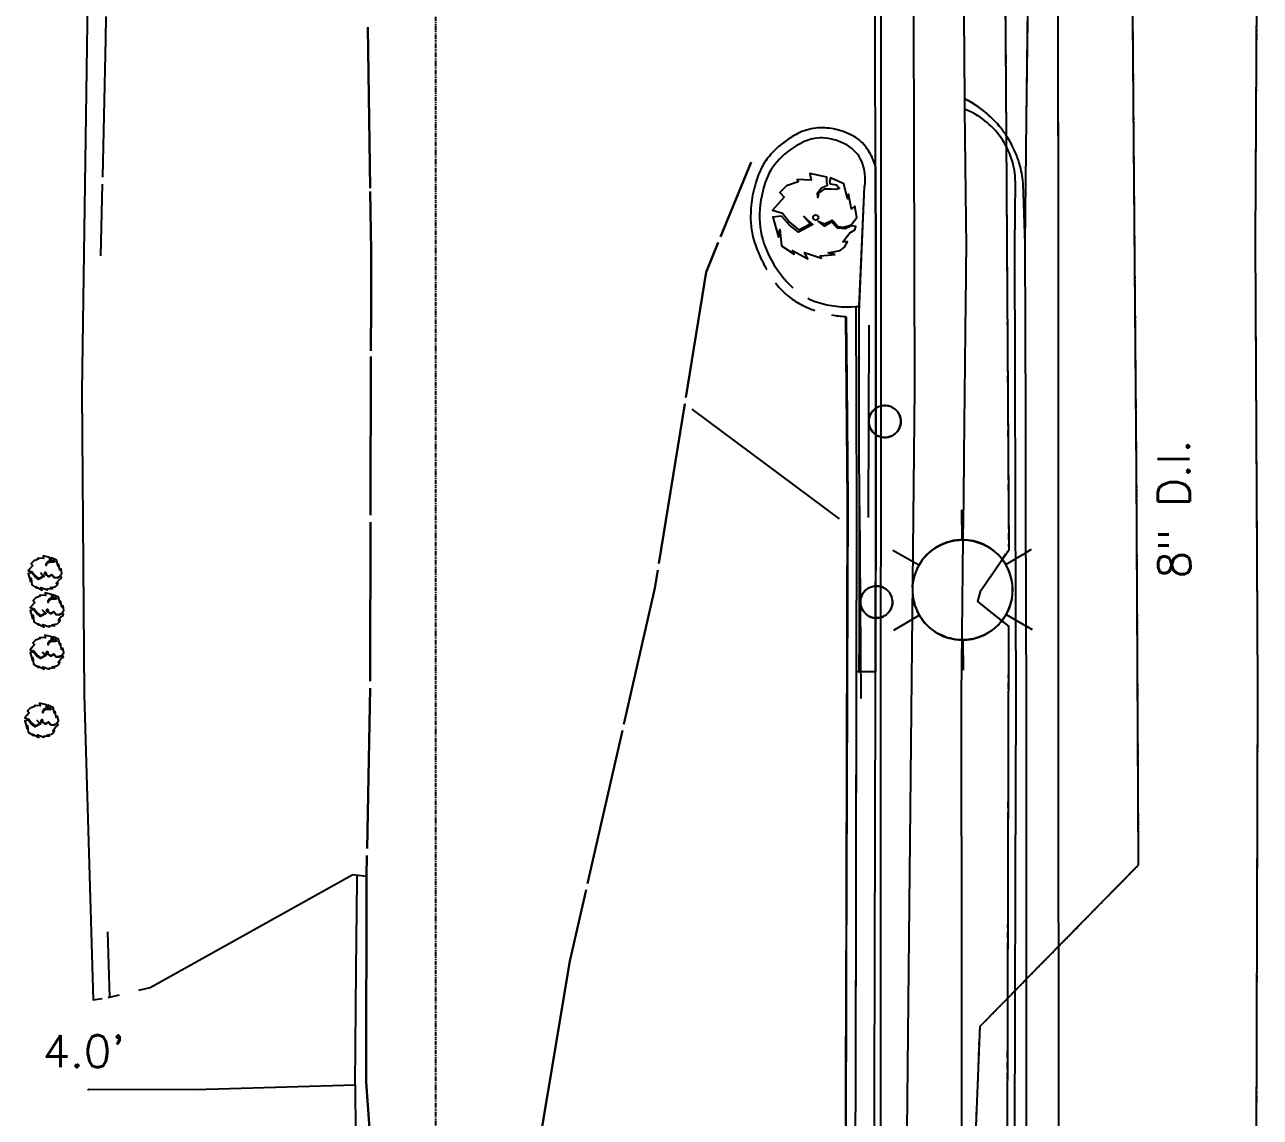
# Model space of a CAD drawing. Header units: inches. Extents: x -5728 to 15181, y 9834 to 15140.
# Drawn here: x 13289 to 14121, y 11335 to 12071 of the extents above; entities that cross this region are included whole.
import ezdxf

# ---------------------------------------------------------------- set-up
doc = ezdxf.new("R2010")
doc.units = ezdxf.units.IN
doc.header["$MEASUREMENT"] = 0
for name, pattern in [('IMPORT-CENTER2 _3_', [13.5, 9, -1.5, 1.5, -1.5]), ('IMPORT-EASEMENT', [6, 3, -0.6, 0.6, -0.6, 0.6, -0.6]), ('IMPORT-ELEC', [7.2, 4.2, -1.8, 0, -1.2]), ('IMPORT-WAM', [6.6, 4.2, -1.2, 0, -1.2])]:
    doc.linetypes.add(name, pattern=pattern)
for name, color, linetype, lineweight in [('1810 S Park Street_dwg', 147, 'Continuous', 9), ('G-ANNO-MASK', 147, 'Continuous', 9), ('V-ANNO-DIMS-TEXT0', 147, 'Continuous', 9), ('V-ESMT-SLOPING-E DOC 762236', 147, 'IMPORT-EASEMENT', 9), ('V-NODE-PLNT-BUSH-E', 147, 'Continuous', 9), ('V-NODE-POWR-LPO-E', 147, 'Continuous', 9), ('V-NODE-SITE-SIGN-E', 147, 'Continuous', 9), ('V-POWR-UNDR-E', 147, 'IMPORT-ELEC', 9), ('V-PROP-PRCL', 147, 'Continuous', 9), ('V-ROAD-ASPH-E', 147, 'Continuous', 9), ('V-ROAD-CONC-E', 147, 'Continuous', 9), ('V-ROAD-CURB-BACK-E', 147, 'Continuous', 9), ('V-ROAD-CURB-FLAG-E', 147, 'Continuous', 9), ('V-ROAD-CURB-FLOW-E', 147, 'Continuous', 9), ('V-SURV-FIGR-E', 147, 'Continuous', 9), ('V-SWLK-E', 147, 'Continuous', 9), ('V-TOPO-CNTR-E', 147, 'IMPORT-CENTER2 _3_', 9), ('V-TOPO-FALT-E', 147, 'Continuous', 9), ('V-WALL-RTWL-E', 147, 'Continuous', 9), ('V-WATR-MAIN-E', 147, 'IMPORT-WAM', 9)]:
    doc.layers.add(name, color=color, linetype=linetype, lineweight=lineweight)
doc.styles.add('Simplex', font='simplex_.ttf', dxfattribs={"height": 21.6})
doc.styles.add('Simplex_3', font='simplex_.ttf', dxfattribs={"height": 21.6})

# ---------------------------------------------------------------- blocks, each defined once
blk = doc.blocks.new('1810 S Park Street_dwg_VAI-TOPO-BUSH-V17-SITE PLAN')
at = {"layer": 'V-NODE-PLNT-BUSH-E', "color": 143, "lineweight": 25, "flags": 128}
for points in [[(2.09, 3.79), (1.17, 3.79), (0.4, 3.28), (0.29, 2.68), (0.29, 3.32), (0.81, 4), (1.63, 4.34), (1.52, 4.72), (1.56, 5.41), (-0.73, 5.92), (-0.56, 5.02), (-2.47, 5.15), (-2.33, 4.81), (-3.88, 4.3), (-4.8, 3.41), (-4.23, 2.77), (-5.79, 1.04), (-4.45, 0.61), (-3.52, -0.62), (-2.29, -1.64), (-0.77, -0.84), (-1.58, 0.14), (-0.38, -0.96), (-2.33, -1.94), (-3.59, -0.96), (-4.59, 0.23), (-5.76, 0.1), (-5.05, -2.61), (-4.84, -1.56), (-4.62, -3.8), (-2.93, -4.91), (-3.15, -4.44), (-1.12, -5.55), (-1.55, -4.69), (0.72, -5.5), (0.58, -5.16), (2.59, -5.03)], [(2.59, -5.03), (1.63, -4.78), (3.26, -4.48), (3.83, -4.01), (4.25, -3.33), (3.62, -3.33), (4.57, -2.11), (5.27, -1.69), (5.41, -1.26), (4.81, -1.18), (3.97, -1.56), (2.94, -1.47), (2.13, -0.62), (1.17, -1.18), (0.33, -0.5), (1.17, -0.88), (2.2, -0.37), (3.01, -1.26), (3.79, -1.35), (4.79, -1.01), (5.55, -0.07), (5.31, 1.5), (4.85, 1.08), (4.47, 3.11), (4.29, 2.47), (3.83, 4.51), (2.06, 5.32), (1.91, 4.85), (1.98, 4.51), (2.84, 4.38), (3.23, 3.87), (2.76, 3.75), (2.12, 3.79)]]:
    blk.add_lwpolyline(points, dxfattribs=at)
at = {"layer": 'V-NODE-PLNT-BUSH-E', "color": 143, "lineweight": 25}
blk.add_circle((0, 0), 0.36, dxfattribs=at)
blk = doc.blocks.new('1810 S Park Street_dwg-1419150-SITE PLAN')
at = {"layer": 'G-ANNO-MASK', "color": 153, "lineweight": 25}
blk.add_line((9821727.37, 5670789.01), (9821727.47, 5670788.33), dxfattribs=at)
at = {"layer": 'G-ANNO-MASK', "color": 143, "lineweight": 25}
blk.add_line((9821710.84, 5670778.79), (9821710.07, 5670779.28), dxfattribs=at)
at = {"layer": 'G-ANNO-MASK', "color": 143, "lineweight": 25, "flags": 128}
for points in [[(9821717.12, 5670900.62), (9821716.54, 5670901), (9821715.78, 5670901.75), (9821715.08, 5670902.43), (9821714.45, 5670903.33), (9821713.91, 5670904.12), (9821713.45, 5670905.16), (9821713.08, 5670906), (9821712.8, 5670907.2), (9821712.62, 5670908), (9821712.55, 5670910.05), (9821712.65, 5670910.73), (9821712.86, 5670912.08), (9821713.16, 5670912.92), (9821713.56, 5670914.01), (9821714.04, 5670914.82), (9821714.61, 5670915.78), (9821715.25, 5670916.5), (9821715.97, 5670917.31), (9821716.76, 5670917.91), (9821717.28, 5670918.31)], [(9821775.52, 5670829.19), (9821776.37, 5670829.23), (9821778.49, 5670828.92), (9821782.72, 5670828.31), (9821785.33, 5670827.41), (9821788.78, 5670826.22), (9821791.33, 5670824.74), (9821794.34, 5670823.01), (9821796.63, 5670821.02), (9821799.19, 5670818.81)], [(9821799.2, 5670818.79), (9821801.09, 5670816.38), (9821803.15, 5670813.76), (9821804.59, 5670810.98), (9821806.09, 5670808.06), (9821806.98, 5670805.02), (9821807.9, 5670801.9), (9821808.2, 5670798.72), (9821808.51, 5670795.52), (9821808.2, 5670792.31), (9821807.9, 5670789.13), (9821806.98, 5670786.01), (9821806.09, 5670782.97), (9821804.59, 5670780.05), (9821803.15, 5670777.27), (9821801.09, 5670774.65), (9821799.19, 5670772.23), (9821796.63, 5670770.01), (9821794.34, 5670768.02), (9821791.33, 5670766.29), (9821788.78, 5670764.82), (9821785.33, 5670763.62)], [(9821712.66, 5670797.84), (9821713.63, 5670798.13), (9821714.63, 5670798.42), (9821715.65, 5670798.52), (9821716.23, 5670798.57)], [(9821710.01, 5670779.32), (9821709.23, 5670780.06), (9821708.52, 5670780.74), (9821707.89, 5670781.63), (9821707.33, 5670782.41), (9821706.86, 5670783.44), (9821706.48, 5670784.28), (9821706.19, 5670785.47), (9821705.99, 5670786.28), (9821705.89, 5670788.33), (9821705.99, 5670789.01), (9821706.18, 5670790.36), (9821706.47, 5670791.2), (9821706.85, 5670792.3), (9821707.32, 5670793.11), (9821707.88, 5670794.08), (9821708.52, 5670794.81), (9821709.22, 5670795.63), (9821710, 5670796.24), (9821710.84, 5670796.9), (9821711.73, 5670797.36), (9821712.66, 5670797.84)], [(9821713.64, 5670777.45), (9821712.67, 5670777.84), (9821711.73, 5670778.21), (9821710.84, 5670778.79)], [(9821716.04, 5670777.07), (9821715.66, 5670777.07), (9821714.64, 5670777.26), (9821713.64, 5670777.45)], [(9821778.49, 5670762.11), (9821776.37, 5670761.8), (9821774.25, 5670761.9)], [(9821785.26, 5670763.6), (9821782.72, 5670762.72), (9821778.49, 5670762.11)]]:
    blk.add_lwpolyline(points, dxfattribs=at)
at = {"layer": 'G-ANNO-MASK', "color": 153, "lineweight": 25, "flags": 128}
for points in [[(9821717.28, 5670918.31), (9821717.6, 5670918.56), (9821718.5, 5670919.01), (9821719.44, 5670919.48), (9821720.41, 5670919.75), (9821721.42, 5670920.03), (9821722.44, 5670920.12), (9821723.46, 5670920.2), (9821724.49, 5670920.09), (9821725.5, 5670919.98), (9821726.5, 5670919.68), (9821727.47, 5670919.38), (9821728.4, 5670918.89), (9821729.28, 5670918.42), (9821730.11, 5670917.75), (9821730.88, 5670917.13), (9821731.58, 5670916.3), (9821732.2, 5670915.56), (9821732.75, 5670914.59), (9821733.21, 5670913.77), (9821733.57, 5670912.66), (9821733.85, 5670911.82), (9821734.03, 5670910.46)], [(9821734.03, 5670910.46), (9821734.12, 5670909.78), (9821734, 5670907.73), (9821733.79, 5670906.93), (9821733.49, 5670905.74), (9821733.1, 5670904.91), (9821732.61, 5670903.89), (9821732.05, 5670903.11), (9821731.4, 5670902.23), (9821730.68, 5670901.56), (9821729.9, 5670900.83), (9821729.05, 5670900.3), (9821728.15, 5670899.74), (9821727.22, 5670899.38), (9821726.24, 5670899), (9821725.24, 5670898.82), (9821724.22, 5670898.64), (9821723.19, 5670898.65), (9821722.17, 5670898.67), (9821721.15, 5670898.88), (9821720.15, 5670899.08), (9821719.19, 5670899.48), (9821718.26, 5670899.87), (9821717.37, 5670900.45), (9821717.12, 5670900.62)], [(9821743.54, 5670783.11), (9821742.38, 5670786.01), (9821741.78, 5670789.13), (9821741.16, 5670792.31), (9821741.16, 5670795.52), (9821741.16, 5670798.72), (9821741.78, 5670801.9), (9821742.38, 5670805.02), (9821743.59, 5670808.06), (9821744.76, 5670810.98), (9821746.55, 5670813.76), (9821748.23, 5670816.38), (9821750.55, 5670818.81), (9821752.66, 5670821.02), (9821755.45, 5670823.01), (9821757.88, 5670824.74), (9821761.11, 5670826.22), (9821763.72, 5670827.41), (9821767.45, 5670828.31), (9821769.96, 5670828.92), (9821775.52, 5670829.19)], [(9821716.23, 5670798.57), (9821716.68, 5670798.62), (9821717.7, 5670798.52), (9821718.72, 5670798.42), (9821719.72, 5670798.13), (9821720.69, 5670797.84), (9821721.63, 5670797.36), (9821722.52, 5670796.9), (9821723.35, 5670796.25), (9821724.13, 5670795.64), (9821724.84, 5670794.82), (9821725.47, 5670794.08), (9821726.03, 5670793.12), (9821726.5, 5670792.31), (9821726.88, 5670791.2), (9821727.17, 5670790.37), (9821727.37, 5670789.01)], [(9821727.47, 5670788.33), (9821727.37, 5670786.28), (9821727.18, 5670785.48), (9821726.89, 5670784.29), (9821726.51, 5670783.45), (9821726.04, 5670782.42), (9821725.48, 5670781.64), (9821724.84, 5670780.75), (9821724.14, 5670780.07), (9821723.36, 5670779.33), (9821722.52, 5670778.79), (9821721.63, 5670778.22)], [(9821767.35, 5670762.74), (9821763.72, 5670763.62), (9821761.11, 5670764.82), (9821757.88, 5670766.29), (9821755.45, 5670768.02), (9821752.66, 5670770.01), (9821750.55, 5670772.23), (9821748.23, 5670774.65), (9821746.55, 5670777.27), (9821744.76, 5670780.05), (9821743.59, 5670782.97)], [(9821721.63, 5670778.22), (9821720.7, 5670777.84), (9821719.73, 5670777.46), (9821718.73, 5670777.26), (9821717.71, 5670777.07), (9821716.68, 5670777.07), (9821716.04, 5670777.07)], [(9821774.25, 5670761.9), (9821769.96, 5670762.11), (9821767.45, 5670762.72)]]:
    blk.add_lwpolyline(points, dxfattribs=at)
at = {"layer": 'V-ESMT-SLOPING-E DOC 762236', "color": 153, "lineweight": 25}
for p, q in [((9821417.5, 5670521.56), (9821423.84, 5671283.66)), ((9821410.97, 5669735.72), (9821417.5, 5670521.46))]:
    blk.add_line(p, q, dxfattribs=at)
at = {"layer": 'V-NODE-PLNT-BUSH-E', "color": 143, "lineweight": 25, "flags": 128}
for points in [[(9821162.03, 5670801.54), (9821160.12, 5670802.05), (9821163.38, 5670802.65), (9821164.51, 5670803.58), (9821165.36, 5670804.94), (9821164.09, 5670804.94), (9821166, 5670807.38), (9821167.4, 5670808.23), (9821167.68, 5670809.09), (9821166.48, 5670809.26), (9821164.8, 5670808.49), (9821162.74, 5670808.66), (9821161.11, 5670810.36), (9821159.19, 5670809.26), (9821157.52, 5670810.62), (9821159.19, 5670809.85), (9821161.25, 5670810.87), (9821162.88, 5670809.09), (9821164.44, 5670808.92), (9821166.43, 5670809.6), (9821167.97, 5670811.47), (9821167.47, 5670814.62), (9821166.55, 5670813.77), (9821165.79, 5670817.82), (9821165.44, 5670816.55), (9821164.51, 5670820.63), (9821160.97, 5670822.25), (9821160.68, 5670821.31), (9821160.83, 5670820.63), (9821162.53, 5670820.38), (9821163.31, 5670819.36), (9821162.39, 5670819.1), (9821161.04, 5670819.18), (9821159.19, 5670819.18), (9821157.66, 5670818.16), (9821157.44, 5670816.97), (9821157.44, 5670818.25), (9821158.49, 5670819.61), (9821160.12, 5670820.29), (9821159.9, 5670821.06), (9821159.97, 5670822.42), (9821155.39, 5670823.44), (9821155.74, 5670821.65), (9821151.91, 5670821.91), (9821152.2, 5670821.23), (9821149.1, 5670820.21), (9821147.26, 5670818.42), (9821148.39, 5670817.14), (9821145.27, 5670813.68), (9821147.97, 5670812.83), (9821149.81, 5670810.36), (9821152.27, 5670808.32), (9821155.32, 5670809.94), (9821153.69, 5670811.89), (9821156.1, 5670809.68), (9821152.2, 5670807.72), (9821149.67, 5670809.68), (9821147.68, 5670812.06), (9821145.34, 5670811.81), (9821146.76, 5670806.39), (9821147.18, 5670808.49), (9821147.61, 5670804.01), (9821150.99, 5670801.79), (9821150.57, 5670802.73), (9821154.61, 5670800.52), (9821153.76, 5670802.22), (9821158.3, 5670800.6), (9821158.01, 5670801.28)], [(9821157.58, 5670811.61), (9821157.56, 5670811.74), (9821157.52, 5670811.88), (9821157.46, 5670812), (9821157.38, 5670812.1), (9821157.27, 5670812.19), (9821157.15, 5670812.26), (9821157.03, 5670812.31), (9821156.89, 5670812.33), (9821156.75, 5670812.32), (9821156.62, 5670812.29), (9821156.5, 5670812.23), (9821156.38, 5670812.15), (9821156.29, 5670812.05), (9821156.22, 5670811.94), (9821156.17, 5670811.81), (9821156.14, 5670811.68), (9821156.14, 5670811.54), (9821156.17, 5670811.41), (9821156.22, 5670811.28), (9821156.29, 5670811.16), (9821156.38, 5670811.06), (9821156.5, 5670810.99), (9821156.62, 5670810.93), (9821156.75, 5670810.9), (9821156.89, 5670810.89), (9821157.03, 5670810.91), (9821157.15, 5670810.95), (9821157.27, 5670811.02), (9821157.38, 5670811.11), (9821157.46, 5670811.22), (9821157.52, 5670811.34), (9821157.56, 5670811.47)], [(9821163.15, 5670776.6), (9821161.23, 5670777.11), (9821164.49, 5670777.71), (9821165.63, 5670778.65), (9821166.48, 5670780.01), (9821165.2, 5670780.01), (9821167.12, 5670782.45), (9821168.51, 5670783.3), (9821168.8, 5670784.15), (9821167.59, 5670784.32), (9821165.91, 5670783.55), (9821163.86, 5670783.72), (9821162.23, 5670785.43), (9821160.31, 5670784.32), (9821158.63, 5670785.68), (9821160.31, 5670784.92), (9821162.37, 5670785.94), (9821164, 5670784.15), (9821165.56, 5670783.98), (9821167.54, 5670784.66), (9821169.08, 5670786.53), (9821168.58, 5670789.68), (9821167.66, 5670788.83), (9821166.91, 5670792.89), (9821166.55, 5670791.61), (9821165.63, 5670795.7), (9821162.08, 5670797.31), (9821161.8, 5670796.38), (9821161.94, 5670795.7), (9821163.64, 5670795.44), (9821164.42, 5670794.42), (9821163.5, 5670794.16), (9821162.15, 5670794.25), (9821160.31, 5670794.25), (9821158.77, 5670793.23), (9821158.56, 5670792.04), (9821158.56, 5670793.31), (9821159.6, 5670794.67), (9821161.23, 5670795.36), (9821161.02, 5670796.12), (9821161.09, 5670797.48), (9821156.5, 5670798.5), (9821156.86, 5670796.72), (9821153.03, 5670796.97), (9821153.31, 5670796.29), (9821150.22, 5670795.27), (9821148.37, 5670793.48), (9821149.51, 5670792.21), (9821146.39, 5670788.75), (9821149.08, 5670787.89), (9821150.93, 5670785.43), (9821153.38, 5670783.38), (9821156.43, 5670785), (9821154.8, 5670786.96), (9821157.21, 5670784.75), (9821153.31, 5670782.79), (9821150.78, 5670784.75), (9821148.8, 5670787.13), (9821146.46, 5670786.87), (9821147.88, 5670781.45), (9821148.3, 5670783.55), (9821148.73, 5670779.07), (9821152.11, 5670776.86), (9821151.68, 5670777.79), (9821155.72, 5670775.58), (9821154.87, 5670777.28), (9821159.41, 5670775.67), (9821159.13, 5670776.35)], [(9821158.69, 5670786.67), (9821158.68, 5670786.81), (9821158.64, 5670786.94), (9821158.58, 5670787.06), (9821158.49, 5670787.17), (9821158.39, 5670787.26), (9821158.27, 5670787.33), (9821158.14, 5670787.37), (9821158.01, 5670787.39), (9821157.87, 5670787.38), (9821157.74, 5670787.35), (9821157.61, 5670787.29), (9821157.5, 5670787.22), (9821157.41, 5670787.12), (9821157.33, 5670787), (9821157.28, 5670786.87), (9821157.26, 5670786.74), (9821157.26, 5670786.6), (9821157.28, 5670786.47), (9821157.33, 5670786.34), (9821157.41, 5670786.23), (9821157.5, 5670786.13), (9821157.61, 5670786.05), (9821157.74, 5670785.99), (9821157.87, 5670785.96), (9821158.01, 5670785.95), (9821158.14, 5670785.97), (9821158.27, 5670786.02), (9821158.39, 5670786.09), (9821158.49, 5670786.18), (9821158.58, 5670786.28), (9821158.64, 5670786.4), (9821158.68, 5670786.54)], [(9821162.86, 5670748.15), (9821160.94, 5670748.66), (9821164.21, 5670749.26), (9821165.34, 5670750.19), (9821166.19, 5670751.56), (9821164.92, 5670751.56), (9821166.83, 5670754), (9821168.23, 5670754.85), (9821168.51, 5670755.7), (9821167.3, 5670755.87), (9821165.63, 5670755.1), (9821163.57, 5670755.27), (9821161.94, 5670756.97), (9821160.02, 5670755.87), (9821158.34, 5670757.23), (9821160.02, 5670756.46), (9821162.08, 5670757.48), (9821163.71, 5670755.7), (9821165.27, 5670755.53), (9821167.26, 5670756.21), (9821168.79, 5670758.08), (9821168.3, 5670761.23), (9821167.37, 5670760.38), (9821166.62, 5670764.44), (9821166.26, 5670763.16), (9821165.34, 5670767.24), (9821161.8, 5670768.86), (9821161.51, 5670767.92), (9821161.65, 5670767.24), (9821163.36, 5670766.99), (9821164.14, 5670765.97), (9821163.21, 5670765.71), (9821161.87, 5670765.8), (9821160.02, 5670765.8), (9821158.49, 5670764.78), (9821158.27, 5670763.58), (9821158.27, 5670764.86), (9821159.31, 5670766.22), (9821160.94, 5670766.9), (9821160.73, 5670767.67), (9821160.8, 5670769.03), (9821156.22, 5670770.05), (9821156.57, 5670768.27), (9821152.74, 5670768.52), (9821153.02, 5670767.84), (9821149.93, 5670766.82), (9821148.08, 5670765.03), (9821149.22, 5670763.75), (9821146.1, 5670760.29), (9821148.79, 5670759.44), (9821150.64, 5670756.97), (9821153.1, 5670754.93), (9821156.15, 5670756.55), (9821154.51, 5670758.51), (9821156.93, 5670756.29), (9821153.02, 5670754.34), (9821150.5, 5670756.29), (9821148.51, 5670758.68), (9821146.17, 5670758.42), (9821147.59, 5670753), (9821148.01, 5670755.1), (9821148.44, 5670750.62), (9821151.82, 5670748.41), (9821151.39, 5670749.34), (9821155.44, 5670747.13), (9821154.58, 5670748.83), (9821159.12, 5670747.21), (9821158.84, 5670747.9)], [(9821158.4, 5670758.22), (9821158.39, 5670758.36), (9821158.35, 5670758.49), (9821158.29, 5670758.61), (9821158.2, 5670758.72), (9821158.1, 5670758.81), (9821157.98, 5670758.87), (9821157.85, 5670758.92), (9821157.72, 5670758.94), (9821157.58, 5670758.93), (9821157.45, 5670758.9), (9821157.32, 5670758.84), (9821157.21, 5670758.76), (9821157.12, 5670758.66), (9821157.04, 5670758.55), (9821156.99, 5670758.42), (9821156.97, 5670758.29), (9821156.97, 5670758.15), (9821156.99, 5670758.02), (9821157.04, 5670757.89), (9821157.12, 5670757.78), (9821157.21, 5670757.68), (9821157.32, 5670757.6), (9821157.45, 5670757.54), (9821157.58, 5670757.51), (9821157.72, 5670757.5), (9821157.85, 5670757.52), (9821157.98, 5670757.57), (9821158.1, 5670757.63), (9821158.2, 5670757.72), (9821158.29, 5670757.83), (9821158.35, 5670757.95), (9821158.39, 5670758.08)], [(9821158.9, 5670702.3), (9821156.98, 5670702.81), (9821160.25, 5670703.41), (9821161.38, 5670704.34), (9821162.23, 5670705.7), (9821160.96, 5670705.7), (9821162.87, 5670708.14), (9821164.27, 5670708.99), (9821164.55, 5670709.85), (9821163.34, 5670710.02), (9821161.67, 5670709.25), (9821159.61, 5670709.42), (9821157.98, 5670711.12), (9821156.06, 5670710.02), (9821154.38, 5670711.38), (9821156.06, 5670710.61), (9821158.12, 5670711.63), (9821159.75, 5670709.85), (9821161.31, 5670709.68), (9821163.3, 5670710.36), (9821164.83, 5670712.23), (9821164.34, 5670715.38), (9821163.41, 5670714.53), (9821162.66, 5670718.58), (9821162.3, 5670717.31), (9821161.38, 5670721.39), (9821157.84, 5670723.01), (9821157.55, 5670722.07), (9821157.69, 5670721.39), (9821159.4, 5670721.14), (9821160.18, 5670720.12), (9821159.25, 5670719.86), (9821157.91, 5670719.94), (9821156.06, 5670719.94), (9821154.53, 5670718.92), (9821154.31, 5670717.73), (9821154.31, 5670719.01), (9821155.35, 5670720.37), (9821156.98, 5670721.05), (9821156.77, 5670721.82), (9821156.84, 5670723.18), (9821152.26, 5670724.2), (9821152.61, 5670722.41), (9821148.78, 5670722.67), (9821149.06, 5670721.99), (9821145.97, 5670720.97), (9821144.12, 5670719.18), (9821145.26, 5670717.9), (9821142.14, 5670714.44), (9821144.83, 5670713.59), (9821146.68, 5670711.12), (9821149.14, 5670709.08), (9821152.19, 5670710.7), (9821150.55, 5670712.65), (9821152.97, 5670710.44), (9821149.06, 5670708.48), (9821146.54, 5670710.44), (9821144.55, 5670712.82), (9821142.21, 5670712.57), (9821143.63, 5670707.15), (9821144.05, 5670709.25), (9821144.48, 5670704.77), (9821147.86, 5670702.55), (9821147.43, 5670703.49), (9821151.48, 5670701.28), (9821150.62, 5670702.98), (9821155.16, 5670701.36), (9821154.88, 5670702.04)], [(9821154.44, 5670712.37), (9821154.43, 5670712.5), (9821154.39, 5670712.64), (9821154.33, 5670712.76), (9821154.24, 5670712.86), (9821154.14, 5670712.95), (9821154.02, 5670713.02), (9821153.89, 5670713.07), (9821153.76, 5670713.09), (9821153.62, 5670713.08), (9821153.49, 5670713.05), (9821153.36, 5670712.99), (9821153.25, 5670712.91), (9821153.16, 5670712.81), (9821153.08, 5670712.7), (9821153.03, 5670712.57), (9821153.01, 5670712.44), (9821153.01, 5670712.3), (9821153.03, 5670712.17), (9821153.08, 5670712.04), (9821153.16, 5670711.92), (9821153.25, 5670711.82), (9821153.36, 5670711.75), (9821153.49, 5670711.69), (9821153.62, 5670711.66), (9821153.76, 5670711.65), (9821153.89, 5670711.67), (9821154.02, 5670711.71), (9821154.14, 5670711.78), (9821154.24, 5670711.87), (9821154.33, 5670711.98), (9821154.39, 5670712.1), (9821154.43, 5670712.23)]]:
    blk.add_lwpolyline(points, close=True, dxfattribs=at)
at = {"layer": 'V-NODE-POWR-LPO-E', "color": 153, "lineweight": 25}
for p, q in [((9821774.76, 5670829.4), (9821774.76, 5670849.52)), ((9821745.53, 5670812.39), (9821727.99, 5670822.52)), ((9821817.81, 5670820.37), (9821821.53, 5670822.52)), ((9821745.53, 5670778.64), (9821727.99, 5670768.52)), ((9821817.56, 5670770.8), (9821821.53, 5670768.52))]:
    blk.add_line(p, q, dxfattribs=at)
at = {"layer": 'V-NODE-POWR-LPO-E', "color": 143, "lineweight": 25}
for p, q in [((9821803.98, 5670812.39), (9821815.55, 5670819.07)), ((9821815.55, 5670819.07), (9821817.16, 5670819.99)), ((9821817.16, 5670819.99), (9821817.81, 5670820.37)), ((9821803.99, 5670778.64), (9821815.24, 5670772.15)), ((9821815.24, 5670772.15), (9821816.83, 5670771.23)), ((9821816.83, 5670771.23), (9821817.56, 5670770.8)), ((9821774.76, 5670761.76), (9821774.76, 5670741.52))]:
    blk.add_line(p, q, dxfattribs=at)
at = {"layer": 'V-NODE-POWR-LPO-E', "color": 153, "lineweight": 25}
blk.add_arc((9821774.76, 5670795.52), 33.75, 88.69874, 269.12601, dxfattribs=at)
at = {"layer": 'V-NODE-POWR-LPO-E', "color": 143, "lineweight": 25}
for start, end in [(0, 88.69874), (269.12601, 0)]:
    blk.add_arc((9821774.76, 5670795.52), 33.75, start, end, dxfattribs=at)
at = {"layer": 'V-NODE-SITE-SIGN-E', "color": 143, "lineweight": 25}
for p, q in [((9821711.71, 5670844.75), (9821713.34, 5670974.33)), ((9821705.91, 5670723.01), (9821705.91, 5670852.61))]:
    blk.add_line(p, q, dxfattribs=at)
for centre, start, end in [((9821723.33, 5670909.4), 124.50682, 234.58588), ((9821716.68, 5670787.82), 92.40722, 231.42857), ((9821716.68, 5670787.82), 232.15506, 266.60755)]:
    blk.add_arc(centre, 10.8, start, end, dxfattribs=at)
at = {"layer": 'V-NODE-SITE-SIGN-E', "color": 153, "lineweight": 25}
for centre, start, end in [((9821723.33, 5670909.4), 0, 124.50682), ((9821723.33, 5670909.4), 234.58588, 0), ((9821716.68, 5670787.82), 0, 92.40722), ((9821716.68, 5670787.82), 266.60755, 0)]:
    blk.add_arc(centre, 10.8, start, end, dxfattribs=at)
at = {"layer": 'V-POWR-UNDR-E', "color": 153, "lineweight": 25}
blk.add_line((9821806.87, 5671100.67), (9821807.58, 5671443.72), dxfattribs=at)
at = {"layer": 'V-POWR-UNDR-E', "color": 143, "lineweight": 25}
for p, q in [((9821806.36, 5670854.86), (9821806.87, 5671100.67)), ((9821801.22, 5670356.17), (9821803.84, 5670597.2))]:
    blk.add_line(p, q, dxfattribs=at)
at = {"layer": 'V-POWR-UNDR-E', "color": 143, "lineweight": 25, "flags": 128}
blk.add_lwpolyline([(9821803.84, 5670597.32), (9821805.72, 5670770.77), (9821784.89, 5670787.57), (9821787.13, 5670794.92), (9821806.3, 5670822.54), (9821806.36, 5670854.75)], dxfattribs=at)
at = {"layer": 'V-PROP-PRCL', "color": 153, "lineweight": 25}
blk.add_line((9821716.73, 5670427.43), (9821724.89, 5671409.24), dxfattribs=at)
at = {"layer": 'V-ROAD-ASPH-E', "color": 253, "lineweight": 25}
for p, q in [((9821200.74, 5671186.49), (9821200.4, 5671171.56)), ((9821377.83, 5671069.48), (9821377.11, 5671177.82)), ((9821200.4, 5671171.56), (9821197.48, 5671078.24)), ((9821197.33, 5671073.53), (9821195.82, 5671025.28)), ((9821378.11, 5671027.13), (9821377.85, 5671067.26)), ((9821377.74, 5670990.7), (9821378.11, 5671027.13)), ((9821377.43, 5670959.71), (9821377.74, 5670990.7)), ((9821376.31, 5670849.03), (9821377.39, 5670956.02)), ((9821375.22, 5670740.71), (9821376.27, 5670844.38)), ((9821375.13, 5670737.36), (9821375.22, 5670740.71)), ((9821372.09, 5670624.62), (9821375, 5670732.66)), ((9821371.58, 5670605.88), (9821371.96, 5670619.92)), ((9821225.08, 5670532.07), (9821362.28, 5670607.24)), ((9821362.28, 5670607.24), (9821371.58, 5670605.88)), ((9821196.75, 5670569.84), (9821197.78, 5670525.82)), ((9821217.54, 5670530.34), (9821225.08, 5670532.07)), ((9821197.78, 5670525.82), (9821204.37, 5670527.33))]:
    blk.add_line(p, q, dxfattribs=at)
at = {"layer": 'V-ROAD-CONC-E', "color": 253, "lineweight": 25}
for p, q in [((9821377.83, 5671069.48), (9821377.11, 5671177.82)), ((9821378.11, 5671027.13), (9821377.85, 5671067.26)), ((9821377.74, 5670990.7), (9821378.11, 5671027.13)), ((9821377.43, 5670959.71), (9821377.74, 5670990.7)), ((9821376.31, 5670849.03), (9821377.39, 5670956.02)), ((9821375.22, 5670740.71), (9821376.27, 5670844.38)), ((9821375.13, 5670737.36), (9821375.22, 5670740.71)), ((9821372.09, 5670624.62), (9821375, 5670732.66)), ((9821371.58, 5670605.88), (9821371.96, 5670619.92)), ((9821370.16, 5670467.23), (9821371.58, 5670605.88))]:
    blk.add_line(p, q, dxfattribs=at)
at = {"layer": 'V-ROAD-CONC-E', "color": 153, "lineweight": 25, "flags": 128}
blk.add_lwpolyline([(9821364.48, 5670135.72), (9821368.93, 5670220.92), (9821372.29, 5670436.1), (9821370.16, 5670467.23)], dxfattribs=at)
at = {"layer": 'V-ROAD-CURB-BACK-E', "color": 143, "lineweight": 25}
for p, q in [((9821810.26, 5670721.27), (9821810.92, 5670854.54)), ((9821808.91, 5670599.99), (9821810.25, 5670720.8)), ((9821810.26, 5670720.91), (9821810.26, 5670721.19)), ((9821365.29, 5670603.42), (9821365.35, 5670606.79)), ((9821364.19, 5670543.38), (9821365.29, 5670603.23)), ((9821362.75, 5670465.43), (9821364.18, 5670543.25))]:
    blk.add_line(p, q, dxfattribs=at)
at = {"layer": 'V-ROAD-CURB-BACK-E', "color": 143, "lineweight": 25, "flags": 128}
for points in [[(9821810.92, 5670854.66), (9821811.78, 5671027.18), (9821812.6, 5671069.81)], [(9821801.83, 5669838.35), (9821802.65, 5670129.2), (9821806.98, 5670425.77), (9821808.91, 5670599.84)]]:
    blk.add_lwpolyline(points, dxfattribs=at)
at = {"layer": 'V-ROAD-CURB-BACK-E', "color": 143, "lineweight": 25}
for start, end in [(34.79343, 68.25692), (0.17522, 34.79343)]:
    blk.add_arc((9821759.17, 5671069.65), 53.43, start, end, dxfattribs=at)
at = {"layer": 'V-ROAD-CURB-FLAG-E', "color": 153, "lineweight": 25}
for p, q in [((9821841.34, 5671025.39), (9821845.42, 5671628.51)), ((9821838.77, 5670717.4), (9821841.34, 5671025.39)), ((9821836.6, 5670424.25), (9821838.77, 5670717.4))]:
    blk.add_line(p, q, dxfattribs=at)
at = {"layer": 'V-ROAD-CURB-FLOW-E', "color": 153, "lineweight": 25}
for p, q in [((9821820.51, 5671112.01), (9821824.6, 5671319.09)), ((9821818.86, 5671028.26), (9821820.51, 5671112))]:
    blk.add_line(p, q, dxfattribs=at)
at = {"layer": 'V-ROAD-CURB-FLOW-E', "color": 253, "lineweight": 25}
for p, q in [((9821817.78, 5671068.92), (9821817.72, 5671071.19)), ((9821818.68, 5671035.1), (9821817.78, 5671068.92)), ((9821818.86, 5671028.26), (9821818.68, 5671035.1)), ((9821818.27, 5670911.65), (9821818.86, 5671028.26)), ((9821817.98, 5670854.35), (9821818.27, 5670911.65)), ((9821817.3, 5670718.46), (9821817.96, 5670850.05)), ((9821817.96, 5670850.05), (9821817.98, 5670854.2)), ((9821816.38, 5670609.09), (9821817.3, 5670718.46)), ((9821816.34, 5670603.89), (9821816.38, 5670609.09)), ((9821816.29, 5670598.2), (9821816.33, 5670603.71)), ((9821815.08, 5670453.96), (9821816.29, 5670598.2)), ((9821814.84, 5670425.99), (9821815.08, 5670453.96))]:
    blk.add_line(p, q, dxfattribs=at)
at = {"layer": 'V-ROAD-CURB-FLOW-E', "color": 143, "lineweight": 25}
blk.add_line((9821816.33, 5670603.71), (9821816.34, 5670603.89), dxfattribs=at)
at = {"layer": 'V-ROAD-CURB-FLOW-E', "color": 153, "lineweight": 25}
for start, end in [(55.07082, 63.28568), (51.40565, 55.07082), (46.84912, 48.95584), (38.62741, 46.84912), (37.53784, 38.62741), (27.47053, 31.54564), (17.23574, 20.63757)]:
    blk.add_arc((9821746.87, 5671062.49), 71.38, start, end, dxfattribs=at)
at = {"layer": 'V-ROAD-CURB-FLOW-E', "color": 143, "lineweight": 25}
for start, end in [(48.95584, 51.40565), (31.54564, 37.53784), (20.63757, 27.47053), (7.00389, 17.23574)]:
    blk.add_arc((9821746.87, 5671062.49), 71.38, start, end, dxfattribs=at)
at = {"layer": 'V-SURV-FIGR-E', "color": 153, "lineweight": 25}
for p, q in [((9821806.87, 5671100.67), (9821807.58, 5671443.72)), ((9821818.86, 5671028.26), (9821820.51, 5671112)), ((9821593.39, 5670918.86), (9821691.98, 5670844.08))]:
    blk.add_line(p, q, dxfattribs=at)
at = {"layer": 'V-SURV-FIGR-E', "color": 253, "lineweight": 25}
for p, q in [((9821200.74, 5671186.49), (9821200.4, 5671171.56)), ((9821377.83, 5671069.48), (9821377.11, 5671177.82)), ((9821377.11, 5671177.82), (9821377.83, 5671069.48)), ((9821200.4, 5671171.56), (9821197.48, 5671078.24)), ((9821778.96, 5671119.28), (9821778.96, 5671126.25)), ((9821779.13, 5671062.78), (9821778.96, 5671119.28)), ((9821197.33, 5671073.53), (9821195.82, 5671025.28)), ((9821718.45, 5671072.53), (9821718.49, 5671080.99)), ((9821378.11, 5671027.13), (9821377.85, 5671067.26)), ((9821377.85, 5671067.26), (9821378.11, 5671027.13)), ((9821718.23, 5671026.82), (9821718.45, 5671072.53)), ((9821817.78, 5671068.92), (9821817.72, 5671071.19)), ((9821818.68, 5671035.1), (9821817.78, 5671068.92)), ((9821779.24, 5671026.8), (9821779.13, 5671062.78)), ((9821818.86, 5671028.26), (9821818.68, 5671035.1)), ((9821378.11, 5671027.13), (9821377.74, 5670990.7)), ((9821377.74, 5670990.7), (9821378.11, 5671027.13)), ((9821717.98, 5670998.55), (9821718.23, 5671026.82)), ((9821778.96, 5671012.16), (9821779.24, 5671026.8)), ((9821818.27, 5670911.65), (9821818.86, 5671028.26)), ((9821778.83, 5671005.34), (9821778.96, 5671012.16)), ((9821717.46, 5670939.46), (9821717.98, 5670998.55)), ((9821778.54, 5670989.85), (9821778.83, 5671005.34)), ((9821377.74, 5670990.7), (9821377.43, 5670959.71)), ((9821377.43, 5670959.71), (9821377.74, 5670990.7)), ((9821776.6, 5670886.44), (9821778.54, 5670989.85)), ((9821377.39, 5670956.02), (9821376.31, 5670849.03)), ((9821376.31, 5670849.03), (9821377.39, 5670956.02)), ((9821716.92, 5670876.93), (9821717.46, 5670939.46)), ((9821817.98, 5670854.35), (9821818.27, 5670911.65)), ((9821776.03, 5670856.18), (9821776.6, 5670886.44)), ((9821715.6, 5670726.3), (9821716.92, 5670876.93)), ((9821775.53, 5670829.84), (9821776.03, 5670856.18)), ((9821817.3, 5670718.46), (9821817.96, 5670850.05)), ((9821817.96, 5670850.05), (9821817.98, 5670854.2)), ((9821376.27, 5670844.38), (9821375.22, 5670740.71)), ((9821375.22, 5670740.71), (9821376.27, 5670844.38)), ((9821773.55, 5670724.46), (9821775.53, 5670829.84)), ((9821375.22, 5670740.71), (9821375.13, 5670737.36)), ((9821375.13, 5670737.36), (9821375.22, 5670740.71)), ((9821375, 5670732.66), (9821372.09, 5670624.62)), ((9821372.09, 5670624.62), (9821375, 5670732.66)), ((9821714.64, 5670636.59), (9821715.6, 5670726.3)), ((9821773.2, 5670678.1), (9821773.55, 5670724.46)), ((9821816.38, 5670609.09), (9821817.3, 5670718.46)), ((9821772.46, 5670580.85), (9821773.2, 5670678.1)), ((9821712.72, 5670458.72), (9821714.64, 5670636.59)), ((9821371.96, 5670619.92), (9821371.58, 5670605.88)), ((9821371.58, 5670605.88), (9821371.96, 5670619.92)), ((9821225.08, 5670532.07), (9821362.28, 5670607.24)), ((9821362.28, 5670607.24), (9821371.58, 5670605.88)), ((9821816.34, 5670603.89), (9821816.38, 5670609.09)), ((9821371.58, 5670605.88), (9821370.16, 5670467.23)), ((9821816.29, 5670598.2), (9821816.33, 5670603.71)), ((9821815.08, 5670453.96), (9821816.29, 5670598.2)), ((9821771.81, 5670495.17), (9821772.46, 5670580.85)), ((9821196.75, 5670569.84), (9821197.78, 5670525.82)), ((9821217.54, 5670530.34), (9821225.08, 5670532.07)), ((9821197.78, 5670525.82), (9821204.37, 5670527.33)), ((9821771.29, 5670426.79), (9821771.81, 5670495.17)), ((9821270.62, 5670463.6), (9821362.75, 5670465.43)), ((9821183.52, 5670464.04), (9821253.49, 5670463.26)), ((9821253.49, 5670463.26), (9821270.62, 5670463.6)), ((9821693.44, 5670464.39), (9821691.35, 5670189.02)), ((9821712.38, 5670427.32), (9821712.72, 5670458.62)), ((9821814.84, 5670425.99), (9821815.08, 5670453.96))]:
    blk.add_line(p, q, dxfattribs=at)
at = {"layer": 'V-SURV-FIGR-E', "color": 143, "lineweight": 25}
for p, q in [((9821806.36, 5670854.86), (9821806.87, 5671100.67)), ((9821697.92, 5670980.13), (9821697.92, 5670937.31)), ((9821810.26, 5670721.27), (9821810.92, 5670854.54)), ((9821696.51, 5670732.48), (9821696.41, 5670723.61)), ((9821696.41, 5670723.59), (9821694.3, 5670539.7)), ((9821808.91, 5670599.99), (9821810.25, 5670720.8)), ((9821810.26, 5670720.91), (9821810.26, 5670721.19)), ((9821364.19, 5670543.38), (9821365.29, 5670603.23)), ((9821365.29, 5670603.42), (9821365.31, 5670604.36)), ((9821816.33, 5670603.71), (9821816.34, 5670603.89)), ((9821801.22, 5670356.17), (9821803.84, 5670597.2)), ((9821362.75, 5670465.43), (9821364.18, 5670543.25)), ((9821694.3, 5670539.5), (9821694.21, 5670531.67)), ((9821813.06, 5670530.38), (9821814.68, 5670532)), ((9821814.68, 5670532), (9821815.74, 5670533.06)), ((9821694.21, 5670531.58), (9821693.96, 5670510.42)), ((9821693.96, 5670510.39), (9821693.75, 5670492.07)), ((9821693.75, 5670492.05), (9821693.44, 5670464.39))]:
    blk.add_line(p, q, dxfattribs=at)
at = {"layer": 'V-SURV-FIGR-E', "color": 153, "lineweight": 25, "flags": 128}
for points in [[(9821815.74, 5670533.06), (9821891.88, 5670609.25), (9821892.68, 5670874.52), (9821892.68, 5672781.37), (9821924.82, 5674218.9)], [(9821962.72, 5669242.73), (9821963.7, 5669528.7), (9821965.84, 5669822.53), (9821969.04, 5670124.51), (9821969.82, 5670420.86), (9821973.2, 5670728.46), (9821974.07, 5671028.92), (9821978.09, 5671319.84), (9821979.44, 5671628.52), (9821980, 5671922.62), (9821982.47, 5672228.86), (9821987.52, 5672527.73), (9821987.52, 5672834.99), (9821991.25, 5673130.79), (9821992.68, 5673728.41), (9821990.94, 5674027.7), (9821988.05, 5674218.38)], [(9821722.37, 5669606.48), (9821728.76, 5670126.95), (9821743.73, 5670931.49), (9821746.81, 5671515.78), (9821746.23, 5671782.83)], [(9821826.05, 5668985.6), (9821827.79, 5669223.41), (9821829.71, 5669526.13), (9821832.13, 5669823.22), (9821833.5, 5670129.17), (9821836.6, 5670424.25), (9821838.77, 5670717.4), (9821841.34, 5671025.39), (9821845.42, 5671628.51), (9821845.69, 5671657.83)], [(9821778.96, 5671126.25), (9821778.96, 5671324.45), (9821779.85, 5671422.02)], [(9821718.49, 5671080.99), (9821719.67, 5671324.85), (9821720.22, 5671394.8)], [(9821820.51, 5671112.01), (9821824.6, 5671319.09), (9821824.47, 5671325.7)], [(9821362.75, 5670465.43), (9821362.82, 5670431.72), (9821366.4, 5670429.62), (9821368.06, 5670404.86), (9821367.59, 5670350.41), (9821366.24, 5670215.74)], [(9821370.16, 5670467.23), (9821372.29, 5670436.1), (9821368.93, 5670220.92), (9821364.48, 5670135.72)]]:
    blk.add_lwpolyline(points, dxfattribs=at)
at = {"layer": 'V-SURV-FIGR-E', "color": 143, "lineweight": 25, "flags": 128}
for points in [[(9821191.42, 5671286.92), (9821189.42, 5671244.02), (9821182.34, 5670934.21), (9821182.34, 5670729.62), (9821186.76, 5670524.24)], [(9821704.75, 5670740.95), (9821705.12, 5670765.07), (9821706.54, 5670983.26), (9821710.96, 5671067.65)], [(9821810.92, 5670854.66), (9821811.78, 5671027.18), (9821812.6, 5671069.81)], [(9821704.45, 5670986.99), (9821703.89, 5670854.16), (9821699.88, 5670463.88), (9821696.03, 5670187.64), (9821691.64, 5669931.61)], [(9821697.92, 5670937.18), (9821697.92, 5670855.62), (9821696.51, 5670732.58)], [(9821803.84, 5670597.32), (9821805.72, 5670770.77), (9821784.89, 5670787.57), (9821787.13, 5670794.92), (9821806.3, 5670822.54), (9821806.36, 5670854.75)], [(9821801.83, 5669838.35), (9821802.65, 5670129.2), (9821806.98, 5670425.77), (9821808.91, 5670599.84)], [(9821780.75, 5670428.25), (9821784.14, 5670501.44), (9821813.06, 5670530.38)]]:
    blk.add_lwpolyline(points, dxfattribs=at)
at = {"layer": 'V-SURV-FIGR-E', "color": 153, "lineweight": 25}
for centre, radius, start, end in [((9821746.87, 5671062.49), 71.38, 51.29313, 62.60454), ((9821746.87, 5671062.49), 71.38, 38.62741, 48.93268), ((9821746.87, 5671062.49), 71.38, 37.53784, 38.62741), ((9821746.87, 5671062.49), 71.38, 27.47053, 31.54564), ((9821680.04, 5671070.8), 39.77, 26.66652, 37.41271), ((9821680.04, 5671070.8), 39.77, 17.14947, 23.13556), ((9821746.87, 5671062.49), 71.38, 17.23574, 20.63757), ((9821691.7, 5671033.97), 51.41, 216.42748, 227.74561), ((9821691.7, 5671033.97), 51.41, 230.88197, 243.49763), ((9821701.62, 5671053.86), 73.64, 243.49765, 250.23151), ((9821701.62, 5671053.86), 73.64, 259.3498, 266.69901)]:
    blk.add_arc(centre, radius, start, end, dxfattribs=at)
at = {"layer": 'V-SURV-FIGR-E', "color": 143, "lineweight": 25}
for centre, radius, start, end in [((9821759.17, 5671069.65), 53.43, 34.79343, 68.25692), ((9821746.87, 5671062.49), 71.38, 48.93268, 51.29313), ((9821694.14, 5671046.46), 57.02, 115.66544, 135.15503), ((9821682.14, 5671071.44), 29.31, 88.35364, 115.66544), ((9821682.11, 5671070.4), 30.35, 73.28521, 88.35364), ((9821679.4, 5671061.38), 39.77, 60.13109, 73.28521), ((9821759.17, 5671069.65), 53.43, 0.17522, 34.79343), ((9821746.87, 5671062.49), 71.38, 31.54564, 37.53784), ((9821687.55, 5671075.57), 23.4, 22.60775, 60.13109), ((9821746.87, 5671062.49), 71.38, 20.63757, 27.47053), ((9821682.7, 5671057.84), 40.88, 135.15503, 161.08463), ((9821681.57, 5671073.08), 29.88, 349.53654, 22.60775), ((9821680.04, 5671070.8), 39.77, 26.31127, 26.66652), ((9821680.04, 5671070.8), 39.77, 23.13556, 26.09368), ((9821746.87, 5671062.49), 71.38, 7.00389, 17.23574), ((9821713.36, 5671047.34), 73.29, 161.08463, 180.37553), ((9821695.81, 5671047.22), 55.74, 180.3885, 204.05009), ((9821718.15, 5671057.19), 80.2, 204.05009, 223.74407), ((9821692.79, 5671032.92), 45.1, 223.74407, 227.13727), ((9821691.7, 5671033.97), 51.41, 227.74561, 229.24487), ((9821691.7, 5671033.97), 51.41, 229.41212, 230.88197), ((9821692.79, 5671032.92), 45.1, 242.72663, 251.56505), ((9821699.21, 5671052.19), 65.41, 251.56505, 274.59471), ((9821701.62, 5671053.86), 73.64, 266.69901, 266.97034), ((9821701.62, 5671053.86), 73.64, 266.98232, 267.12659)]:
    blk.add_arc(centre, radius, start, end, dxfattribs=at)
at = {"layer": 'V-SURV-FIGR-E', "color": 253, "lineweight": 25}
for centre, radius, start, end in [((9821681.74, 5671073.23), 34.3, 106.27881, 116.96427), ((9821681.74, 5671073.23), 34.3, 95.59334, 106.2788), ((9821682.27, 5671067.86), 39.7, 86.89468, 95.59333), ((9821682.27, 5671067.86), 39.7, 78.19597, 86.89465), ((9821680.34, 5671058.63), 49.13, 70.38222, 78.19595), ((9821696.29, 5671044.64), 66.39, 124.62352, 132.28275), ((9821696.29, 5671044.64), 66.39, 116.96428, 124.62351), ((9821680.34, 5671058.63), 49.13, 62.56847, 70.38221), ((9821691.02, 5671079.2), 25.95, 37.41313, 62.56846), ((9821683.35, 5671058.87), 47.14, 132.28306, 145.48049), ((9821683.35, 5671058.87), 47.14, 145.4806, 158.67822), ((9821713.33, 5671047.17), 79.33, 158.67827, 168.81523), ((9821713.33, 5671047.17), 79.33, 168.81539, 178.95207), ((9821691.8, 5671047.56), 57.8, 178.95225, 189.21037), ((9821691.8, 5671047.56), 57.8, 189.21042, 199.46819), ((9821730.41, 5671061.21), 98.75, 199.46849, 206.03047), ((9821730.41, 5671061.21), 98.75, 206.03047, 207.29901), ((9821730.41, 5671061.21), 98.75, 207.29906, 208.25607), ((9821730.41, 5671061.21), 98.75, 208.25607, 209.66499)]:
    blk.add_arc(centre, radius, start, end, dxfattribs=at)
at = {"layer": 'V-SWLK-E', "color": 253, "lineweight": 25}
for p, q in [((9821778.96, 5671119.28), (9821778.96, 5671126.25)), ((9821779.13, 5671062.78), (9821778.96, 5671119.28)), ((9821718.45, 5671072.53), (9821718.49, 5671080.99)), ((9821718.23, 5671026.82), (9821718.45, 5671072.53)), ((9821779.24, 5671026.8), (9821779.13, 5671062.78)), ((9821717.98, 5670998.55), (9821718.23, 5671026.82)), ((9821778.96, 5671012.16), (9821779.24, 5671026.8)), ((9821778.83, 5671005.34), (9821778.96, 5671012.16)), ((9821717.46, 5670939.46), (9821717.98, 5670998.55)), ((9821778.54, 5670989.85), (9821778.83, 5671005.34)), ((9821776.6, 5670886.44), (9821778.54, 5670989.85)), ((9821716.92, 5670876.93), (9821717.46, 5670939.46)), ((9821776.03, 5670856.18), (9821776.6, 5670886.44)), ((9821715.6, 5670726.3), (9821716.92, 5670876.93)), ((9821775.53, 5670829.84), (9821776.03, 5670856.18)), ((9821773.55, 5670724.46), (9821775.53, 5670829.84)), ((9821714.64, 5670636.59), (9821715.6, 5670726.3)), ((9821773.2, 5670678.1), (9821773.55, 5670724.46)), ((9821772.46, 5670580.85), (9821773.2, 5670678.1)), ((9821712.72, 5670458.72), (9821714.64, 5670636.59)), ((9821771.81, 5670495.17), (9821772.46, 5670580.85)), ((9821771.29, 5670426.79), (9821771.81, 5670495.17)), ((9821270.62, 5670463.6), (9821362.75, 5670465.43)), ((9821183.52, 5670464.04), (9821253.49, 5670463.26)), ((9821253.49, 5670463.26), (9821270.62, 5670463.6)), ((9821712.38, 5670427.32), (9821712.72, 5670458.62))]:
    blk.add_line(p, q, dxfattribs=at)
at = {"layer": 'V-SWLK-E', "color": 153, "lineweight": 25}
blk.add_line((9821182.54, 5670463.23), (9821183.52, 5670464.04), dxfattribs=at)
at = {"layer": 'V-SWLK-E', "color": 153, "lineweight": 25, "flags": 128}
for points in [[(9821778.96, 5671126.25), (9821778.96, 5671324.45), (9821779.85, 5671422.02)], [(9821718.49, 5671080.99), (9821719.67, 5671324.85), (9821720.22, 5671394.8)], [(9821362.75, 5670465.43), (9821362.82, 5670431.72), (9821366.4, 5670429.62), (9821368.06, 5670404.86), (9821367.59, 5670350.41), (9821366.24, 5670215.74)]]:
    blk.add_lwpolyline(points, dxfattribs=at)
at = {"layer": 'V-TOPO-CNTR-E', "color": 153, "lineweight": 25, "flags": 128}
blk.add_lwpolyline([(9821962.72, 5669242.73), (9821963.7, 5669528.7), (9821965.84, 5669822.53), (9821969.04, 5670124.51), (9821969.82, 5670420.86), (9821973.2, 5670728.46), (9821974.07, 5671028.92), (9821978.09, 5671319.84), (9821979.44, 5671628.52), (9821980, 5671922.62), (9821982.47, 5672228.86), (9821987.52, 5672527.73), (9821987.52, 5672834.99), (9821991.25, 5673130.79), (9821992.68, 5673728.41), (9821990.94, 5674027.7), (9821988.05, 5674218.38)], dxfattribs=at)
at = {"layer": 'V-TOPO-FALT-E', "color": 153, "lineweight": 25}
for p, q in [((9821634.77, 5671084.86), (9821613.67, 5671034.69)), ((9821613.67, 5671034.69), (9821634.77, 5671084.86)), ((9821588.59, 5670922.3), (9821570.25, 5670814.91)), ((9821570.25, 5670814.91), (9821588.59, 5670922.3)), ((9821544.83, 5670702.76), (9821520.46, 5670599.7)), ((9821520.46, 5670599.7), (9821544.83, 5670702.76))]:
    blk.add_line(p, q, dxfattribs=at)
at = {"layer": 'V-TOPO-FALT-E', "color": 153, "lineweight": 25, "flags": 128}
for points in [[(9821612.08, 5671030.91), (9821603.74, 5671011.05), (9821589.33, 5670926.68)], [(9821589.33, 5670926.68), (9821603.74, 5671011.05), (9821612.08, 5671030.91)], [(9821569.51, 5670810.53), (9821567.42, 5670798.34), (9821545.82, 5670706.97)], [(9821545.82, 5670706.97), (9821567.42, 5670798.34), (9821569.51, 5670810.53)]]:
    blk.add_lwpolyline(points, dxfattribs=at)
blk.add_lwpolyline([(9821519.47, 5670595.49), (9821508.13, 5670547.54), (9821477.29, 5670371.71), (9821426.47, 5670120.91), (9821377.14, 5669933.05), (9821426.47, 5670120.91), (9821477.29, 5670371.71), (9821508.13, 5670547.54)], close=True, dxfattribs=at)
at = {"layer": 'V-WALL-RTWL-E', "color": 253, "lineweight": 25}
for p, q in [((9821718.49, 5671080.99), (9821718.45, 5671072.53)), ((9821718.45, 5671072.53), (9821718.23, 5671026.82)), ((9821718.23, 5671026.82), (9821717.98, 5670998.55)), ((9821717.98, 5670998.55), (9821717.46, 5670939.46)), ((9821697.73, 5670855.62), (9821697.73, 5670980.32)), ((9821717.46, 5670939.46), (9821716.92, 5670876.93)), ((9821716.92, 5670876.93), (9821715.73, 5670740.84)), ((9821693.94, 5670510.4), (9821697.73, 5670855.62)), ((9821693.62, 5670481.3), (9821693.94, 5670510.4)), ((9821693.44, 5670464.39), (9821693.62, 5670481.3)), ((9821691.35, 5670189.02), (9821693.44, 5670464.39))]:
    blk.add_line(p, q, dxfattribs=at)
at = {"layer": 'V-WALL-RTWL-E', "color": 143, "lineweight": 25}
blk.add_line((9821196.84, 5670525.68), (9821197.78, 5670525.82), dxfattribs=at)
at = {"layer": 'V-WALL-RTWL-E', "color": 143, "lineweight": 25, "flags": 128}
for points in [[(9821191.42, 5671286.92), (9821189.42, 5671244.02), (9821182.34, 5670934.21), (9821182.34, 5670729.62), (9821186.76, 5670524.24), (9821192.84, 5670525.11)], [(9821704.45, 5670986.99), (9821706.73, 5670986.97), (9821710.96, 5671067.65)], [(9821715.73, 5670740.84), (9821702.73, 5670740.97), (9821699.88, 5670463.88), (9821696.03, 5670187.64), (9821691.64, 5669931.61)]]:
    blk.add_lwpolyline(points, dxfattribs=at)
at = {"layer": 'V-WALL-RTWL-E', "color": 253, "lineweight": 25}
for centre, radius, start, end in [((9821681.74, 5671073.23), 34.3, 106.27881, 116.96427), ((9821681.74, 5671073.23), 34.3, 95.59334, 106.2788), ((9821682.27, 5671067.86), 39.7, 86.89468, 95.59333), ((9821682.27, 5671067.86), 39.7, 78.19597, 86.89465), ((9821680.34, 5671058.63), 49.13, 70.38222, 78.19595), ((9821696.29, 5671044.64), 66.39, 124.62352, 132.28275), ((9821696.29, 5671044.64), 66.39, 116.96428, 124.62351), ((9821680.34, 5671058.63), 49.13, 62.56847, 70.38221), ((9821691.02, 5671079.2), 25.95, 37.41313, 62.56846), ((9821683.35, 5671058.87), 47.14, 132.28306, 145.48049), ((9821680.04, 5671070.8), 39.77, 26.12658, 37.41271), ((9821683.35, 5671058.87), 47.14, 145.4806, 158.67822), ((9821680.04, 5671070.8), 39.77, 14.83977, 26.12645), ((9821713.33, 5671047.17), 79.33, 158.67827, 168.81523), ((9821713.33, 5671047.17), 79.33, 168.81539, 178.95207), ((9821691.8, 5671047.56), 57.8, 178.95225, 189.21037), ((9821691.8, 5671047.56), 57.8, 189.21042, 199.46818), ((9821730.41, 5671061.21), 98.75, 199.46849, 206.03047), ((9821730.41, 5671061.21), 98.75, 206.03047, 207.29901), ((9821730.41, 5671061.21), 98.75, 207.29906, 208.25607), ((9821730.41, 5671061.21), 98.75, 208.25607, 209.66499)]:
    blk.add_arc(centre, radius, start, end, dxfattribs=at)
at = {"layer": 'V-WALL-RTWL-E', "color": 143, "lineweight": 25}
for centre, radius, start, end in [((9821694.14, 5671046.46), 57.02, 115.66544, 135.15503), ((9821682.14, 5671071.44), 29.31, 88.35364, 115.66544), ((9821682.11, 5671070.4), 30.35, 73.28521, 88.35364), ((9821679.4, 5671061.38), 39.77, 60.13109, 73.28521), ((9821687.55, 5671075.57), 23.4, 22.60775, 60.13109), ((9821682.7, 5671057.84), 40.88, 135.15503, 161.08463), ((9821681.57, 5671073.08), 29.88, 349.53654, 22.60775), ((9821713.36, 5671047.34), 73.29, 161.08463, 180.37553), ((9821695.81, 5671047.22), 55.74, 180.3885, 204.05009), ((9821718.15, 5671057.19), 80.2, 204.05009, 223.74407), ((9821692.79, 5671032.92), 45.1, 223.74407, 227.13727), ((9821691.7, 5671033.97), 51.41, 227.74561, 229.24487), ((9821691.7, 5671033.97), 51.41, 229.41212, 230.88197), ((9821692.79, 5671032.92), 45.1, 242.72663, 251.56505), ((9821699.21, 5671052.19), 65.41, 251.56505, 274.59471), ((9821701.62, 5671053.86), 73.64, 266.69901, 266.97034), ((9821701.62, 5671053.86), 73.64, 266.98232, 267.12659)]:
    blk.add_arc(centre, radius, start, end, dxfattribs=at)
at = {"layer": 'V-WALL-RTWL-E', "color": 153, "lineweight": 25}
for centre, radius, start, end in [((9821691.7, 5671033.97), 51.41, 216.42748, 227.74561), ((9821691.7, 5671033.97), 51.41, 230.88197, 243.49763), ((9821701.62, 5671053.86), 73.64, 243.49765, 250.23151), ((9821701.62, 5671053.86), 73.64, 259.3498, 266.69901)]:
    blk.add_arc(centre, radius, start, end, dxfattribs=at)
at = {"layer": 'V-WATR-MAIN-E', "color": 143, "lineweight": 25}
for p, q in [((9821813.06, 5670530.38), (9821814.68, 5670532)), ((9821814.68, 5670532), (9821815.74, 5670533.06))]:
    blk.add_line(p, q, dxfattribs=at)
at = {"layer": 'V-WATR-MAIN-E', "color": 153, "lineweight": 25, "flags": 128}
blk.add_lwpolyline([(9821815.74, 5670533.06), (9821891.88, 5670609.25), (9821892.68, 5670874.52), (9821892.68, 5672781.37), (9821924.82, 5674218.9)], dxfattribs=at)
at = {"layer": 'V-WATR-MAIN-E', "color": 143, "lineweight": 25, "flags": 128}
blk.add_lwpolyline([(9821780.75, 5670428.25), (9821784.14, 5670501.44), (9821813.06, 5670530.38)], dxfattribs=at)
at = {"xscale": 5, "yscale": 5, "zscale": 5}
blk.add_blockref('1810 S Park Street_dwg_VAI-TOPO-BUSH-V17-SITE PLAN', (9821677.85, 5671047.21), dxfattribs=at)
at = {"layer": 'V-ANNO-DIMS-TEXT0', "color": 7, "lineweight": 25, "insert": (9821180.24, 5670500.35), "char_height": 21.6, "width": 71.0725, "attachment_point": 2, "rotation": 359.52583, "line_spacing_factor": 1.125731, "style": 'Simplex_3'}
blk.add_mtext("4.0'", dxfattribs=at)
at = {"layer": 'V-WATR-MAIN-E', "color": 7, "linetype": 'Continuous', "lineweight": 25, "insert": (9821906.78, 5670848.8), "char_height": 21.6, "width": 123.9214, "attachment_point": 2, "rotation": 90, "line_spacing_factor": 1.125731, "style": 'Simplex'}
blk.add_mtext('8" D.I.', dxfattribs=at)

msp = doc.modelspace()

# ---------------------------------------------------------------- block references
at = {"layer": '1810 S Park Street_dwg', "color": 165, "lineweight": 25, "rotation": 0.4679201117280023}
msp.add_blockref('1810 S Park Street_dwg-1419150-SITE PLAN', (-9761215.27, -5739127.37), dxfattribs=at)

doc.saveas('drawing.dxf')
